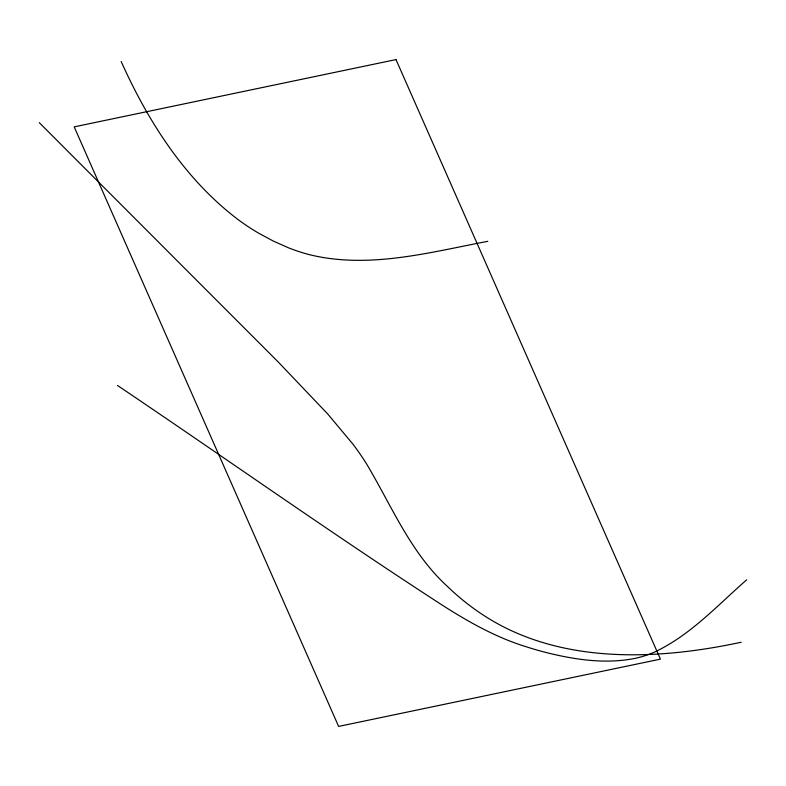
<?xml version="1.0" encoding="UTF-8"?>
<svg xmlns="http://www.w3.org/2000/svg" width="786" height="786" viewBox="0 0 786 786"><rect width="100%" height="100%" fill="white"/><g stroke="black" fill="none" stroke-linecap="round" stroke-linejoin="round"><path stroke-width="1.18" d="M746.7 579.783C717.225 605.603 689.902 635.736 653.785 652.419A282.213 168.469 78.2 0 1 635.314 658.324C605.377 664.406 574.468 659.65 545.209 652.292A780.753 466.069 78.2 0 1 525.903 646.662C496.035 637.456 468.633 621.991 442.42 605.24C332.635 534.146 225.896 458.464 117.419 385.415M487.782 241.322C429.47 252.394 368.781 269.215 309.566 254.703A171.741 129.818 47.4 0 1 288.403 247.777L273.292 241.056L258.506 233.098A184.906 139.761 47.4 0 1 239.082 220.335C185.496 180.141 148.269 121.928 121.172 61.495M741.169 642.25C653.264 661.095 552.244 664.74 475.756 609.946A182.843 138.208 47.4 0 1 447.401 586.395C410.312 552.538 391.448 505.359 366.148 463.209A234.533 177.272 47.4 0 0 353.278 444.571L327.752 414.016L278.421 362.189L39.3 122.675M395.997 59.579L74.189 126.87L338.628 726.421L660.427 659.13L395.997 59.579"/></g></svg>
